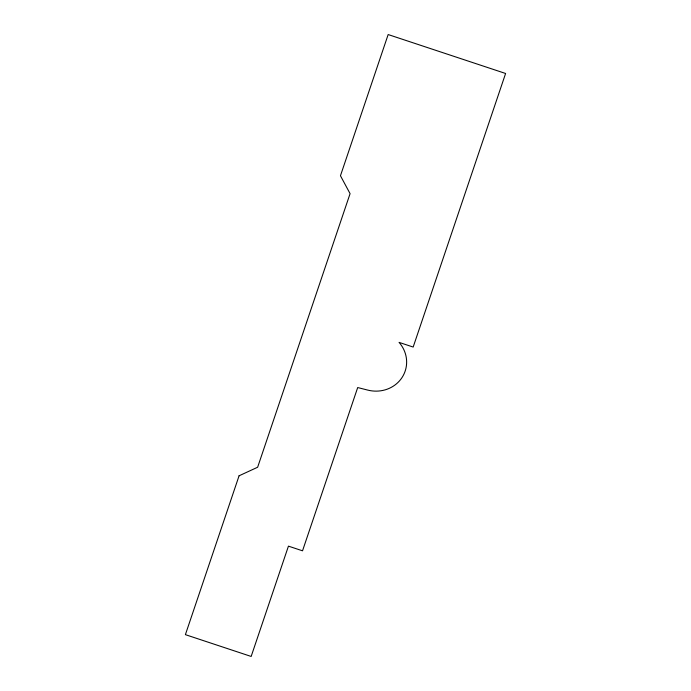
<?xml version="1.0" encoding="UTF-8"?>
<svg xmlns="http://www.w3.org/2000/svg" width="691" height="691" viewBox="0 0 691 691"><rect width="100%" height="100%" fill="white"/><g stroke="black" fill="none" stroke-linecap="round" stroke-linejoin="round"><path stroke-width="1.04" d="M239.069 475.797L185.395 634.649L251.161 656.45L288.441 546.14L302.528 550.813L357.696 387.547L367.811 390.113A31.743 29.868 15.8 0 0 402.024 377.562A31.743 29.868 15.8 0 0 399.07 342.382L413.166 347.055L505.605 73.479L388.161 34.55L340.456 175.747L350.078 193.661L257.639 467.237L239.069 475.797"/></g></svg>
